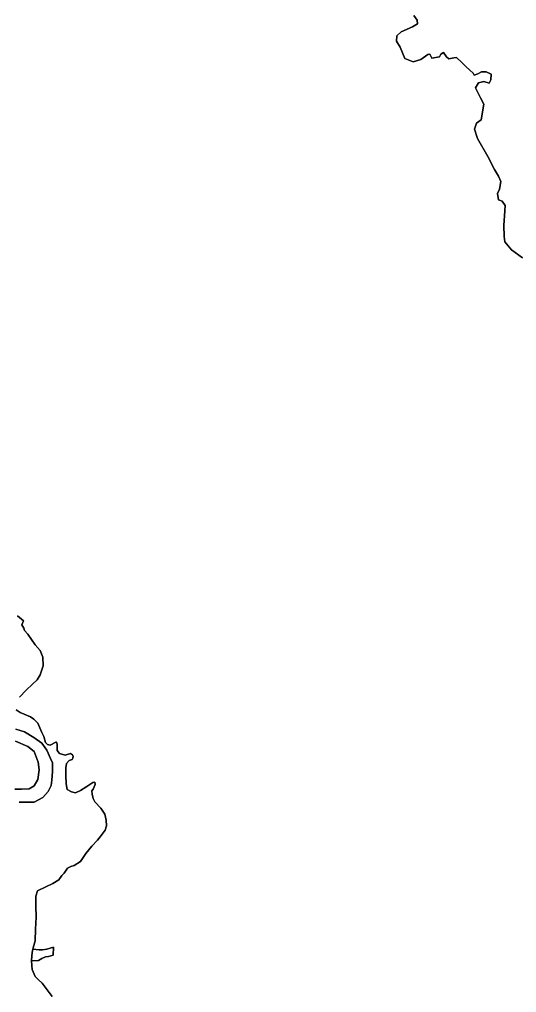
# Model space of a CAD drawing. Header units: inches. Extents: x 288635 to 1232953, y 676945 to 1655780.
# Drawn here: x 401664 to 419822, y 1274408 to 1309973 of the extents above; entities that cross this region are included whole.
import ezdxf

# ---------------------------------------------------------------- set-up
doc = ezdxf.new("R2010")
doc.units = ezdxf.units.IN
doc.header["$MEASUREMENT"] = 0

msp = doc.modelspace()

# ---------------------------------------------------------------- linework, layer by layer
at = {"color": 1}
for points in [[(416073.3722, 1310115.2255), (416195.2924, 1309942.5052), (416200.3724, 1309810.4249), (416017.492, 1309708.8247), (415606.0112, 1309525.9443), (415453.6109, 1309368.464), (415443.4509, 1309175.4236), (415569.4052, 1308965.4997), (415738.0915, 1308550.5824), (416042.8921, 1308428.6621), (416322.2927, 1308509.9423), (416576.2932, 1308692.8227), (416652.4933, 1308702.9827), (416723.6135, 1308560.7424), (417003.014, 1308601.3825), (417057.5183, 1308703.7235), (417155.4143, 1308764.5778), (417269.1854, 1308608.4733), (417348.5605, 1308539.6815), (417533.7692, 1308574.0774), (417631.6653, 1308584.6608), (417819.5198, 1308396.8062), (417980.916, 1308238.0559), (418232.2706, 1308013.1596), (418271.9582, 1307941.722), (418412.1877, 1307984.0554), (418536.5421, 1308055.4931), (418711.1674, 1308060.7847), (418901.6678, 1307973.4721), (418888.4386, 1307767.0966), (418827.5843, 1307645.3881), (418626.5006, 1307706.2424), (418430.7085, 1307653.3256), (418319.5833, 1307476.0544), (418501.2995, 1307106.0603), (418633.3798, 1306872.3799), (418531.7796, 1306308.4987), (418364.1392, 1306186.5785), (418282.8591, 1305957.978), (418399.6993, 1305627.7774), (418770.54, 1304962.296), (419014.3805, 1304484.7751), (419161.7008, 1304246.0146), (419242.981, 1304052.9742), (419202.3409, 1303768.4936), (419131.2208, 1303605.9333), (419166.7808, 1303377.3329), (419293.7811, 1303326.5328), (419405.5413, 1303179.2125), (419390.3013, 1302976.0121), (419354.7412, 1302447.691), (419369.9812, 1302041.2902), (419395.3813, 1301848.2498), (419639.2218, 1301553.6092), (420035.8254, 1301256.8825)], [(420035.8254, 1301256.8825), (419639.2218, 1301553.6092), (419395.3813, 1301848.2498), (419369.9812, 1302041.2902), (419354.7412, 1302447.691), (419390.3013, 1302976.0121), (419405.5413, 1303179.2125), (419293.7811, 1303326.5328), (419166.7808, 1303377.3329), (419131.2208, 1303605.9333), (419202.3409, 1303768.4936), (419242.981, 1304052.9742), (419161.7008, 1304246.0146), (419014.3805, 1304484.7751), (418770.54, 1304962.296), (418399.6993, 1305627.7774), (418282.8591, 1305957.978), (418364.1392, 1306186.5785), (418531.7796, 1306308.4987), (418633.3798, 1306872.3799), (418501.2995, 1307106.0603), (418319.5833, 1307476.0544), (418430.7085, 1307653.3256), (418626.5006, 1307706.2424), (418827.5843, 1307645.3881), (418888.4386, 1307767.0966), (418901.6678, 1307973.4721), (418711.1674, 1308060.7847), (418536.5421, 1308055.4931), (418412.1877, 1307984.0554), (418271.9582, 1307941.722), (418232.2706, 1308013.1596), (417980.916, 1308238.0559), (417819.5198, 1308396.8062), (417631.6653, 1308584.6608), (417533.7692, 1308574.0774), (417348.5605, 1308539.6815), (417269.1854, 1308608.4733), (417155.4143, 1308764.5778), (417057.5183, 1308703.7235), (417003.014, 1308601.3825), (416723.6135, 1308560.7424), (416652.4933, 1308702.9827), (416576.2932, 1308692.8227), (416322.2927, 1308509.9423), (416042.8921, 1308428.6621), (415738.0915, 1308550.5824), (415569.4052, 1308965.4997), (415443.4509, 1309175.4236), (415453.6109, 1309368.464), (415606.0112, 1309525.9443), (416017.492, 1309708.8247), (416200.3724, 1309810.4249), (416195.2924, 1309942.5052), (416073.3722, 1310115.2255)], [(401596.7467, 1288174.9819), (401805.768, 1287995.0649), (401752.8512, 1287844.2521), (401818.9971, 1287719.8977), (401853.393, 1287640.5225), (401967.1641, 1287500.2931), (402242.3313, 1287119.2923), (402422.2484, 1286904.9794), (402522.7902, 1286664.2081), (402533.3736, 1286346.7074), (402414.3108, 1286015.9776), (402308.4773, 1285833.4147), (402139.1436, 1285677.3103), (401903.664, 1285457.7057), (401662.8927, 1285198.4135)], [(401662.8927, 1285198.4135), (401903.664, 1285457.7057), (402139.1436, 1285677.3103), (402308.4773, 1285833.4147), (402414.3108, 1286015.9776), (402533.3736, 1286346.7074), (402522.7902, 1286664.2081), (402422.2484, 1286904.9794), (402242.3313, 1287119.2923), (401967.1641, 1287500.2931), (401853.393, 1287640.5225), (401818.9971, 1287719.8977), (401752.8512, 1287844.2521), (401805.768, 1287995.0649), (401596.7467, 1288174.9819)], [(401543.8299, 1284743.3292), (401689.3511, 1284640.1415), (402065.0601, 1284489.3287), (402184.1229, 1284399.3702), (402329.644, 1284248.5574), (402483.1026, 1283907.2442), (402557.1861, 1283764.3689), (402610.1029, 1283544.7643), (402689.4781, 1283473.3267), (402784.7282, 1283454.8058), (402991.1037, 1283563.2852), (403017.562, 1283557.9935), (403038.7288, 1283491.8476), (403036.0829, 1283386.014), (403044.0204, 1283256.3679), (403128.6873, 1283147.8885), (403329.771, 1283087.0343), (403530.8547, 1283142.5969), (403604.9382, 1283097.6176), (403620.8133, 1283036.7633), (403607.5841, 1282970.6174), (403589.0632, 1282928.2839), (403477.938, 1282888.5964), (403382.6878, 1282777.4711), (403353.5836, 1282616.075), (403356.2294, 1282346.1994), (403366.8127, 1282041.928), (403411.792, 1281830.2609), (403570.5423, 1281742.9482), (403716.0634, 1281705.9065), (403895.9805, 1281795.865), (404123.5226, 1281936.0945), (404348.4189, 1282081.6156), (404414.5648, 1282094.8448), (404430.4399, 1282015.4696), (404351.0647, 1281838.1984), (404306.0855, 1281779.99), (404319.3146, 1281655.6356), (404353.7106, 1281494.2394), (404411.919, 1281380.4683), (404636.8153, 1281150.2804), (404779.6906, 1280922.7383), (404835.2532, 1280708.4253), (404841.0111, 1280498.8537), (404800.3711, 1280346.4534), (404612.4107, 1280102.6129), (404510.8105, 1279975.6126), (404312.6901, 1279762.2522), (404084.0896, 1279493.0116), (403896.1293, 1279198.3711), (403667.5288, 1279056.1308), (403540.5285, 1279015.4907), (403423.6883, 1278954.5306), (403301.7681, 1278776.7302), (403215.4079, 1278680.21), (403098.5677, 1278532.8897), (402879.8202, 1278393.8113), (402623.2373, 1278273.5381), (402326.5634, 1278121.192), (402262.4177, 1277928.7549), (402262.4177, 1277567.9352), (402270.4359, 1277167.0245), (402243.7935, 1276727.4245), (402233.7017, 1276292.2069), (402158.9774, 1276041.5681), (402150.5763, 1275990.2281), (402130.4024, 1275866.9427), (402108.1773, 1275587.5422), (402108.5766, 1275563.5846), (402111.3523, 1275397.0418), (402130.4024, 1275250.9915), (402241.5276, 1274993.816), (402345.8563, 1274885.3931), (402492.9881, 1274746.3772), (402853.6688, 1274263.7762)], [(402853.6688, 1274263.7762), (402492.9881, 1274746.3772), (402345.8563, 1274885.3931), (402241.5276, 1274993.816), (402130.4024, 1275250.9915), (402111.3523, 1275397.0418), (402108.5766, 1275563.5846), (402361.3343, 1275578.7026), (402474.8906, 1275648.2906), (402617.7659, 1275711.7908), (402725.7161, 1275730.8408), (402893.9914, 1275772.1159), (402909.8664, 1276067.3915), (402664.2154, 1275994.0985), (402506.1114, 1275974.8929), (402385.9904, 1275974.8929), (402150.5763, 1275990.2281), (402158.9774, 1276041.5681), (402233.7017, 1276292.2069), (402243.7935, 1276727.4245), (402270.4359, 1277167.0245), (402262.4177, 1277567.9352), (402262.4177, 1277928.7549), (402326.5634, 1278121.192), (402623.2373, 1278273.5381), (402879.8202, 1278393.8113), (403098.5677, 1278532.8897), (403215.4079, 1278680.21), (403301.7681, 1278776.7302), (403423.6883, 1278954.5306), (403540.5285, 1279015.4907), (403667.5288, 1279056.1308), (403896.1293, 1279198.3711), (404084.0896, 1279493.0116), (404312.6901, 1279762.2522), (404510.8105, 1279975.6126), (404612.4107, 1280102.6129), (404800.3711, 1280346.4534), (404841.0111, 1280498.8537), (404835.2532, 1280708.4253), (404779.6906, 1280922.7383), (404636.8153, 1281150.2804), (404411.919, 1281380.4683), (404353.7106, 1281494.2394), (404319.3146, 1281655.6356), (404306.0855, 1281779.99), (404351.0647, 1281838.1984), (404430.4399, 1282015.4696), (404414.5648, 1282094.8448), (404348.4189, 1282081.6156), (404123.5226, 1281936.0945), (403895.9805, 1281795.865), (403716.0634, 1281705.9065), (403570.5423, 1281742.9482), (403411.792, 1281830.2609), (403366.8127, 1282041.928), (403356.2294, 1282346.1994), (403353.5836, 1282616.075), (403382.6878, 1282777.4711), (403477.938, 1282888.5964), (403589.0632, 1282928.2839), (403607.5841, 1282970.6174), (403620.8133, 1283036.7633), (403604.9382, 1283097.6176), (403530.8547, 1283142.5969), (403329.771, 1283087.0343), (403128.6873, 1283147.8885), (403044.0204, 1283256.3679), (403036.0829, 1283386.014), (403038.7288, 1283491.8476), (403017.562, 1283557.9935), (402991.1037, 1283563.2852), (402784.7282, 1283454.8058), (402689.4781, 1283473.3267), (402610.1029, 1283544.7643), (402557.1861, 1283764.3689), (402483.1026, 1283907.2442), (402329.644, 1284248.5574), (402184.1229, 1284399.3702), (402065.0601, 1284489.3287), (401689.3511, 1284640.1415), (401543.8299, 1284743.3292)], [(401529.6251, 1284031.1968), (401849.6657, 1283934.6766), (402190.0264, 1283726.3962), (402484.667, 1283523.1958), (402662.4673, 1283264.1153), (402794.5476, 1282964.3947), (402875.8278, 1282801.8343), (402875.8278, 1282481.7937), (402845.3477, 1282166.8331), (402819.9477, 1281973.7927), (402713.2674, 1281760.4322), (402515.147, 1281536.9118), (402200.1864, 1281369.2715), (401656.6253, 1281364.1915)], [(401656.6253, 1281364.1915), (402200.1864, 1281369.2715), (402515.147, 1281536.9118), (402713.2674, 1281760.4322), (402819.9477, 1281973.7927), (402845.3477, 1282166.8331), (402875.8278, 1282481.7937), (402875.8278, 1282801.8343), (402794.5476, 1282964.3947), (402662.4673, 1283264.1153), (402484.667, 1283523.1958), (402190.0264, 1283726.3962), (401849.6657, 1283934.6766), (401529.6251, 1284031.1968)], [(401488.985, 1281841.7124), (401732.8255, 1281841.7124), (402012.226, 1281851.8724), (402200.1864, 1281968.7127), (402337.3467, 1282197.3131), (402383.0668, 1282552.9138), (402352.5867, 1282832.3144), (402200.1864, 1283213.3152), (401971.586, 1283406.3555), (401514.385, 1283599.3959)], [(401514.385, 1283599.3959), (401971.586, 1283406.3555), (402200.1864, 1283213.3152), (402352.5867, 1282832.3144), (402383.0668, 1282552.9138), (402337.3467, 1282197.3131), (402200.1864, 1281968.7127), (402012.226, 1281851.8724), (401732.8255, 1281841.7124), (401488.985, 1281841.7124)]]:
    msp.add_lwpolyline(points, dxfattribs=at)
msp.add_lwpolyline([(402909.8664, 1276067.3915), (402893.9914, 1275772.1159), (402725.7161, 1275730.8408), (402617.7659, 1275711.7908), (402474.8906, 1275648.2906), (402361.3343, 1275578.7026), (402108.5766, 1275563.5846), (402108.1773, 1275587.5422), (402130.4024, 1275866.9427), (402150.5763, 1275990.2281), (402385.9904, 1275974.8929), (402506.1114, 1275974.8929), (402664.2154, 1275994.0985), (402909.8664, 1276067.3915)], close=True, dxfattribs=at)

doc.saveas('drawing.dxf')
